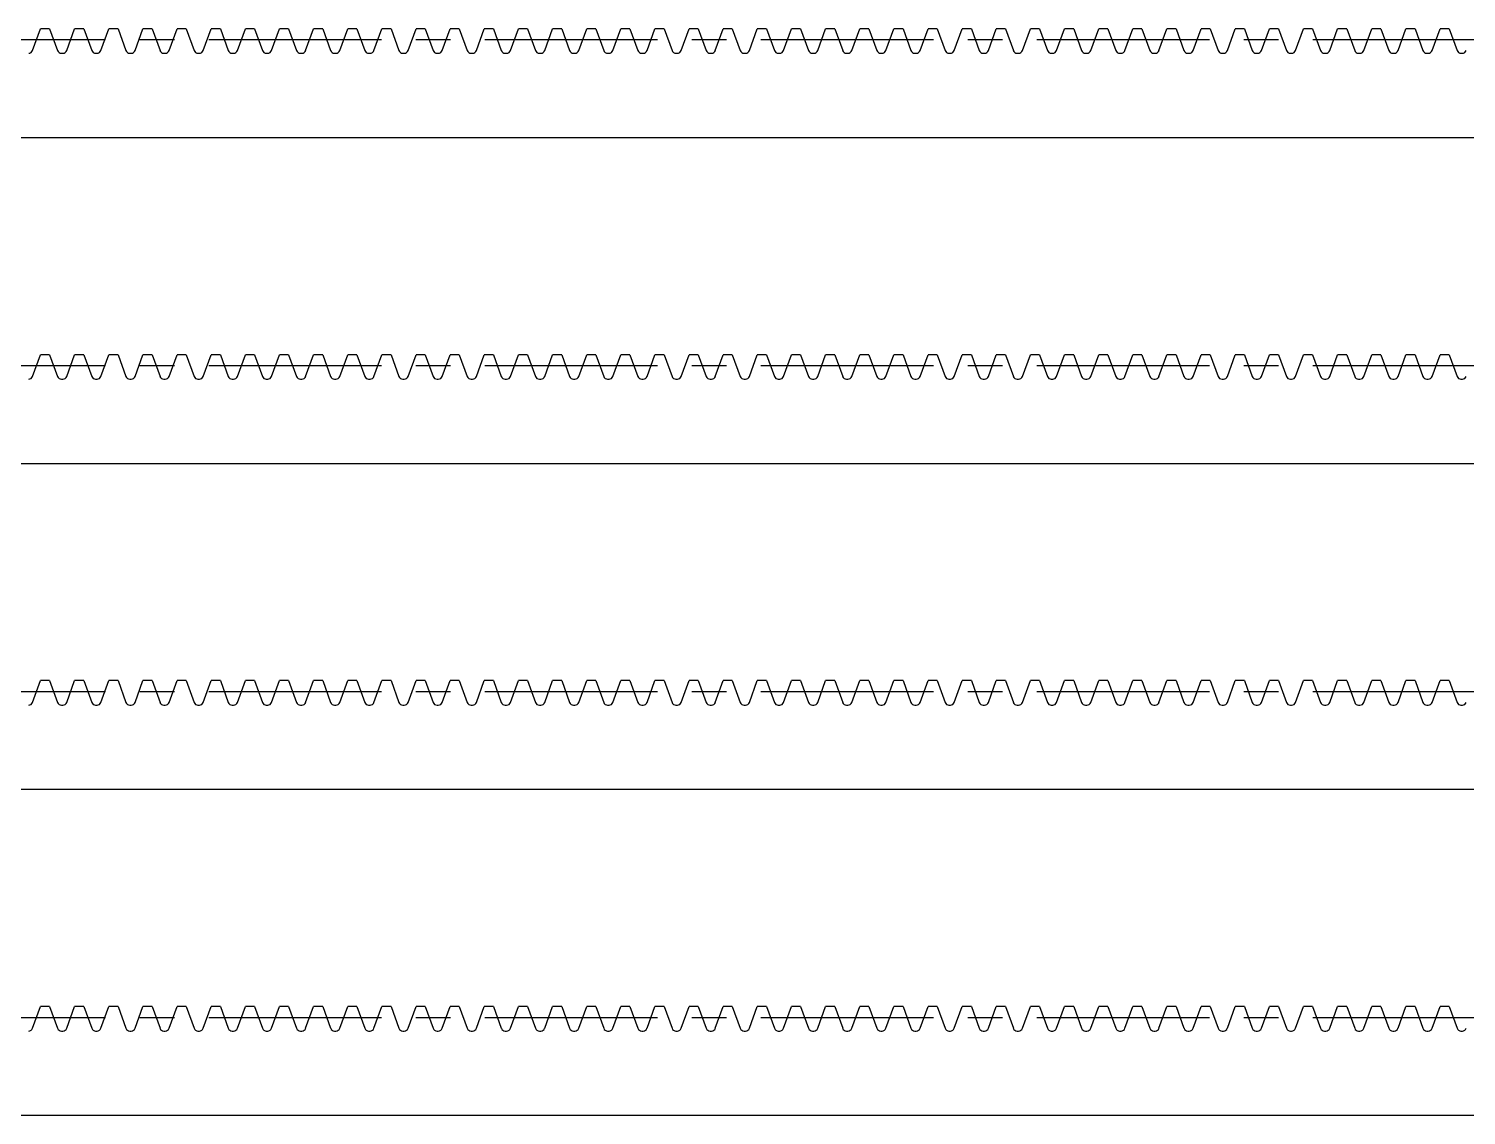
# Model space of a CAD drawing. Extents: x 0 to 537, y -23 to 115.
# Drawn here: x 270.8 to 403.1, y 15 to 115 of the extents above; entities that cross this region are included whole.
import ezdxf

# ---------------------------------------------------------------- set-up
doc = ezdxf.new("R2010")
doc.units = 0
doc.header["$LTSCALE"] = 0.5
doc.linetypes.add('CENTER', pattern=[50.8, 31.75, -6.35, 6.35, -6.35])
doc.layers.add('MSM_CENTER', color=1, linetype='CENTER')
doc.layers.add('MSM_CONTINUOUS', color=7, linetype='CONTINUOUS')

msp = doc.modelspace()

# ---------------------------------------------------------------- linework, layer by layer
at = {"layer": 'MSM_CENTER'}
for p, q in [((8, 114), (511.51, 114)), ((8, 84), (511.51, 84)), ((8, 54), (511.51, 54)), ((8, 24), (511.51, 24))]:
    msp.add_line(p, q, dxfattribs=at)
at = {"layer": 'MSM_CONTINUOUS'}
for p, q in [((271.17, 113), (271.9, 115)), ((272.74, 115), (271.9, 115)), ((272.74, 115), (273.47, 113)), ((274.31, 113), (275.04, 115)), ((275.88, 115), (275.04, 115)), ((275.88, 115), (276.61, 113)), ((277.46, 113), (278.18, 115)), ((279.03, 115), (278.18, 115)), ((279.03, 115), (279.75, 113)), ((280.6, 113), (281.32, 115)), ((282.17, 115), (281.32, 115)), ((282.17, 115), (282.9, 113)), ((283.74, 113), (284.47, 115)), ((285.31, 115), (284.47, 115)), ((285.31, 115), (286.04, 113)), ((286.88, 113), (287.61, 115)), ((288.45, 115), (287.61, 115)), ((288.45, 115), (289.18, 113)), ((290.02, 113), (290.75, 115)), ((291.59, 115), (290.75, 115)), ((291.59, 115), (292.32, 113)), ((293.16, 113), (293.89, 115)), ((294.73, 115), (293.89, 115)), ((294.73, 115), (295.46, 113)), ((296.3, 113), (297.03, 115)), ((297.88, 115), (297.03, 115)), ((297.88, 115), (298.6, 113)), ((299.45, 113), (300.17, 115)), ((301.02, 115), (300.17, 115)), ((301.02, 115), (301.75, 113)), ((302.59, 113), (303.32, 115)), ((304.16, 115), (303.32, 115)), ((304.16, 115), (304.89, 113)), ((305.73, 113), (306.46, 115)), ((307.3, 115), (306.46, 115)), ((307.3, 115), (308.03, 113)), ((308.87, 113), (309.6, 115)), ((310.44, 115), (309.6, 115)), ((310.44, 115), (311.17, 113)), ((312.01, 113), (312.74, 115)), ((313.58, 115), (312.74, 115)), ((313.58, 115), (314.31, 113)), ((315.15, 113), (315.88, 115)), ((316.73, 115), (315.88, 115)), ((316.73, 115), (317.45, 113)), ((318.3, 113), (319.02, 115)), ((319.87, 115), (319.02, 115)), ((319.87, 115), (320.59, 113)), ((321.44, 113), (322.17, 115)), ((323.01, 115), (322.17, 115)), ((323.01, 115), (323.74, 113)), ((324.58, 113), (325.31, 115)), ((326.15, 115), (325.31, 115)), ((326.15, 115), (326.88, 113)), ((327.72, 113), (328.45, 115)), ((329.29, 115), (328.45, 115)), ((329.29, 115), (330.02, 113)), ((330.86, 113), (331.59, 115)), ((332.43, 115), (331.59, 115)), ((332.43, 115), (333.16, 113)), ((334, 113), (334.73, 115)), ((335.57, 115), (334.73, 115)), ((335.57, 115), (336.3, 113)), ((337.15, 113), (337.87, 115)), ((338.72, 115), (337.87, 115)), ((338.72, 115), (339.44, 113)), ((340.29, 113), (341.02, 115)), ((341.86, 115), (341.02, 115)), ((341.86, 115), (342.59, 113)), ((343.43, 113), (344.16, 115)), ((345, 115), (344.16, 115)), ((345, 115), (345.73, 113)), ((346.57, 113), (347.3, 115)), ((348.14, 115), (347.3, 115)), ((348.14, 115), (348.87, 113)), ((349.71, 113), (350.44, 115)), ((351.28, 115), (350.44, 115)), ((351.28, 115), (352.01, 113)), ((352.85, 113), (353.58, 115)), ((354.42, 115), (353.58, 115)), ((354.42, 115), (355.15, 113)), ((356, 113), (356.72, 115)), ((357.57, 115), (356.72, 115)), ((357.57, 115), (358.29, 113)), ((359.14, 113), (359.86, 115)), ((360.71, 115), (359.86, 115)), ((360.71, 115), (361.44, 113)), ((362.28, 113), (363.01, 115)), ((363.85, 115), (363.01, 115)), ((363.85, 115), (364.58, 113)), ((365.42, 113), (366.15, 115)), ((366.99, 115), (366.15, 115)), ((366.99, 115), (367.72, 113)), ((368.56, 113), (369.29, 115)), ((370.13, 115), (369.29, 115)), ((370.13, 115), (370.86, 113)), ((371.7, 113), (372.43, 115)), ((373.27, 115), (372.43, 115)), ((373.27, 115), (374, 113)), ((374.84, 113), (375.57, 115)), ((376.42, 115), (375.57, 115)), ((376.42, 115), (377.14, 113)), ((377.99, 113), (378.71, 115)), ((379.56, 115), (378.71, 115)), ((379.56, 115), (380.29, 113)), ((381.13, 113), (381.86, 115)), ((382.7, 115), (381.86, 115)), ((382.7, 115), (383.43, 113)), ((384.27, 113), (385, 115)), ((385.84, 115), (385, 115)), ((385.84, 115), (386.57, 113)), ((387.41, 113), (388.14, 115)), ((388.98, 115), (388.14, 115)), ((388.98, 115), (389.71, 113)), ((390.55, 113), (391.28, 115)), ((392.12, 115), (391.28, 115)), ((392.12, 115), (392.85, 113)), ((393.69, 113), (394.42, 115)), ((395.27, 115), (394.42, 115)), ((395.27, 115), (395.99, 113)), ((396.84, 113), (397.56, 115)), ((398.41, 115), (397.56, 115)), ((398.41, 115), (399.13, 113)), ((399.98, 113), (400.71, 115)), ((401.55, 115), (400.71, 115)), ((401.55, 115), (402.28, 113)), ((273.83, 112.75), (273.96, 112.75)), ((276.97, 112.75), (277.1, 112.75)), ((280.11, 112.75), (280.24, 112.75)), ((283.25, 112.75), (283.38, 112.75)), ((286.39, 112.75), (286.52, 112.75)), ((289.54, 112.75), (289.66, 112.75)), ((292.68, 112.75), (292.81, 112.75)), ((295.82, 112.75), (295.95, 112.75)), ((298.96, 112.75), (299.09, 112.75)), ((302.1, 112.75), (302.23, 112.75)), ((305.24, 112.75), (305.37, 112.75)), ((308.39, 112.75), (308.51, 112.75)), ((311.53, 112.75), (311.66, 112.75)), ((314.67, 112.75), (314.8, 112.75)), ((317.81, 112.75), (317.94, 112.75)), ((320.95, 112.75), (321.08, 112.75)), ((324.09, 112.75), (324.22, 112.75)), ((327.24, 112.75), (327.36, 112.75)), ((330.38, 112.75), (330.51, 112.75)), ((333.52, 112.75), (333.65, 112.75)), ((336.66, 112.75), (336.79, 112.75)), ((339.8, 112.75), (339.93, 112.75)), ((342.94, 112.75), (343.07, 112.75)), ((346.08, 112.75), (346.21, 112.75)), ((349.23, 112.75), (349.35, 112.75)), ((352.37, 112.75), (352.5, 112.75)), ((355.51, 112.75), (355.64, 112.75)), ((358.65, 112.75), (358.78, 112.75)), ((361.79, 112.75), (361.92, 112.75)), ((364.93, 112.75), (365.06, 112.75)), ((368.08, 112.75), (368.2, 112.75)), ((371.22, 112.75), (371.35, 112.75)), ((374.36, 112.75), (374.49, 112.75)), ((377.5, 112.75), (377.63, 112.75)), ((380.64, 112.75), (380.77, 112.75)), ((383.78, 112.75), (383.91, 112.75)), ((386.93, 112.75), (387.05, 112.75)), ((390.07, 112.75), (390.2, 112.75)), ((393.21, 112.75), (393.34, 112.75)), ((396.35, 112.75), (396.48, 112.75)), ((399.49, 112.75), (399.62, 112.75)), ((402.63, 112.75), (402.76, 112.75)), ((10, 105), (509.51, 105)), ((271.17, 83), (271.9, 85)), ((272.74, 85), (271.9, 85)), ((272.74, 85), (273.47, 83)), ((274.31, 83), (275.04, 85)), ((275.88, 85), (275.04, 85)), ((275.88, 85), (276.61, 83)), ((277.46, 83), (278.18, 85)), ((279.03, 85), (278.18, 85)), ((279.03, 85), (279.75, 83)), ((280.6, 83), (281.32, 85)), ((282.17, 85), (281.32, 85)), ((282.17, 85), (282.9, 83)), ((283.74, 83), (284.47, 85)), ((285.31, 85), (284.47, 85)), ((285.31, 85), (286.04, 83)), ((286.88, 83), (287.61, 85)), ((288.45, 85), (287.61, 85)), ((288.45, 85), (289.18, 83)), ((290.02, 83), (290.75, 85)), ((291.59, 85), (290.75, 85)), ((291.59, 85), (292.32, 83)), ((293.16, 83), (293.89, 85)), ((294.73, 85), (293.89, 85)), ((294.73, 85), (295.46, 83)), ((296.3, 83), (297.03, 85)), ((297.88, 85), (297.03, 85)), ((297.88, 85), (298.6, 83)), ((299.45, 83), (300.17, 85)), ((301.02, 85), (300.17, 85)), ((301.02, 85), (301.75, 83)), ((302.59, 83), (303.32, 85)), ((304.16, 85), (303.32, 85)), ((304.16, 85), (304.89, 83)), ((305.73, 83), (306.46, 85)), ((307.3, 85), (306.46, 85)), ((307.3, 85), (308.03, 83)), ((308.87, 83), (309.6, 85)), ((310.44, 85), (309.6, 85)), ((310.44, 85), (311.17, 83)), ((312.01, 83), (312.74, 85)), ((313.58, 85), (312.74, 85)), ((313.58, 85), (314.31, 83)), ((315.15, 83), (315.88, 85)), ((316.73, 85), (315.88, 85)), ((316.73, 85), (317.45, 83)), ((318.3, 83), (319.02, 85)), ((319.87, 85), (319.02, 85)), ((319.87, 85), (320.59, 83)), ((321.44, 83), (322.17, 85)), ((323.01, 85), (322.17, 85)), ((323.01, 85), (323.74, 83)), ((324.58, 83), (325.31, 85)), ((326.15, 85), (325.31, 85)), ((326.15, 85), (326.88, 83)), ((327.72, 83), (328.45, 85)), ((329.29, 85), (328.45, 85)), ((329.29, 85), (330.02, 83)), ((330.86, 83), (331.59, 85)), ((332.43, 85), (331.59, 85)), ((332.43, 85), (333.16, 83)), ((334, 83), (334.73, 85)), ((335.57, 85), (334.73, 85)), ((335.57, 85), (336.3, 83)), ((337.15, 83), (337.87, 85)), ((338.72, 85), (337.87, 85)), ((338.72, 85), (339.44, 83)), ((340.29, 83), (341.02, 85)), ((341.86, 85), (341.02, 85)), ((341.86, 85), (342.59, 83)), ((343.43, 83), (344.16, 85)), ((345, 85), (344.16, 85)), ((345, 85), (345.73, 83)), ((346.57, 83), (347.3, 85)), ((348.14, 85), (347.3, 85)), ((348.14, 85), (348.87, 83)), ((349.71, 83), (350.44, 85)), ((351.28, 85), (350.44, 85)), ((351.28, 85), (352.01, 83)), ((352.85, 83), (353.58, 85)), ((354.42, 85), (353.58, 85)), ((354.42, 85), (355.15, 83)), ((356, 83), (356.72, 85)), ((357.57, 85), (356.72, 85)), ((357.57, 85), (358.29, 83)), ((359.14, 83), (359.86, 85)), ((360.71, 85), (359.86, 85)), ((360.71, 85), (361.44, 83)), ((362.28, 83), (363.01, 85)), ((363.85, 85), (363.01, 85)), ((363.85, 85), (364.58, 83)), ((365.42, 83), (366.15, 85)), ((366.99, 85), (366.15, 85)), ((366.99, 85), (367.72, 83)), ((368.56, 83), (369.29, 85)), ((370.13, 85), (369.29, 85)), ((370.13, 85), (370.86, 83)), ((371.7, 83), (372.43, 85)), ((373.27, 85), (372.43, 85)), ((373.27, 85), (374, 83)), ((374.84, 83), (375.57, 85)), ((376.42, 85), (375.57, 85)), ((376.42, 85), (377.14, 83)), ((377.99, 83), (378.71, 85)), ((379.56, 85), (378.71, 85)), ((379.56, 85), (380.29, 83)), ((381.13, 83), (381.86, 85)), ((382.7, 85), (381.86, 85)), ((382.7, 85), (383.43, 83)), ((384.27, 83), (385, 85)), ((385.84, 85), (385, 85)), ((385.84, 85), (386.57, 83)), ((387.41, 83), (388.14, 85)), ((388.98, 85), (388.14, 85)), ((388.98, 85), (389.71, 83)), ((390.55, 83), (391.28, 85)), ((392.12, 85), (391.28, 85)), ((392.12, 85), (392.85, 83)), ((393.69, 83), (394.42, 85)), ((395.27, 85), (394.42, 85)), ((395.27, 85), (395.99, 83)), ((396.84, 83), (397.56, 85)), ((398.41, 85), (397.56, 85)), ((398.41, 85), (399.13, 83)), ((399.98, 83), (400.71, 85)), ((401.55, 85), (400.71, 85)), ((401.55, 85), (402.28, 83)), ((273.83, 82.75), (273.96, 82.75)), ((276.97, 82.75), (277.1, 82.75)), ((280.11, 82.75), (280.24, 82.75)), ((283.25, 82.75), (283.38, 82.75)), ((286.39, 82.75), (286.52, 82.75)), ((289.54, 82.75), (289.66, 82.75)), ((292.68, 82.75), (292.81, 82.75)), ((295.82, 82.75), (295.95, 82.75)), ((298.96, 82.75), (299.09, 82.75)), ((302.1, 82.75), (302.23, 82.75)), ((305.24, 82.75), (305.37, 82.75)), ((308.39, 82.75), (308.51, 82.75)), ((311.53, 82.75), (311.66, 82.75)), ((314.67, 82.75), (314.8, 82.75)), ((317.81, 82.75), (317.94, 82.75)), ((320.95, 82.75), (321.08, 82.75)), ((324.09, 82.75), (324.22, 82.75)), ((327.24, 82.75), (327.36, 82.75)), ((330.38, 82.75), (330.51, 82.75)), ((333.52, 82.75), (333.65, 82.75)), ((336.66, 82.75), (336.79, 82.75)), ((339.8, 82.75), (339.93, 82.75)), ((342.94, 82.75), (343.07, 82.75)), ((346.08, 82.75), (346.21, 82.75)), ((349.23, 82.75), (349.35, 82.75)), ((352.37, 82.75), (352.5, 82.75)), ((355.51, 82.75), (355.64, 82.75)), ((358.65, 82.75), (358.78, 82.75)), ((361.79, 82.75), (361.92, 82.75)), ((364.93, 82.75), (365.06, 82.75)), ((368.08, 82.75), (368.2, 82.75)), ((371.22, 82.75), (371.35, 82.75)), ((374.36, 82.75), (374.49, 82.75)), ((377.5, 82.75), (377.63, 82.75)), ((380.64, 82.75), (380.77, 82.75)), ((383.78, 82.75), (383.91, 82.75)), ((386.93, 82.75), (387.05, 82.75)), ((390.07, 82.75), (390.2, 82.75)), ((393.21, 82.75), (393.34, 82.75)), ((396.35, 82.75), (396.48, 82.75)), ((399.49, 82.75), (399.62, 82.75)), ((402.63, 82.75), (402.76, 82.75)), ((10, 75), (509.51, 75)), ((271.17, 53), (271.9, 55)), ((272.74, 55), (271.9, 55)), ((272.74, 55), (273.47, 53)), ((274.31, 53), (275.04, 55)), ((275.88, 55), (275.04, 55)), ((275.88, 55), (276.61, 53)), ((277.46, 53), (278.18, 55)), ((279.03, 55), (278.18, 55)), ((279.03, 55), (279.75, 53)), ((280.6, 53), (281.32, 55)), ((282.17, 55), (281.32, 55)), ((282.17, 55), (282.9, 53)), ((283.74, 53), (284.47, 55)), ((285.31, 55), (284.47, 55)), ((285.31, 55), (286.04, 53)), ((286.88, 53), (287.61, 55)), ((288.45, 55), (287.61, 55)), ((288.45, 55), (289.18, 53)), ((290.02, 53), (290.75, 55)), ((291.59, 55), (290.75, 55)), ((291.59, 55), (292.32, 53)), ((293.16, 53), (293.89, 55)), ((294.73, 55), (293.89, 55)), ((294.73, 55), (295.46, 53)), ((296.3, 53), (297.03, 55)), ((297.88, 55), (297.03, 55)), ((297.88, 55), (298.6, 53)), ((299.45, 53), (300.17, 55)), ((301.02, 55), (300.17, 55)), ((301.02, 55), (301.75, 53)), ((302.59, 53), (303.32, 55)), ((304.16, 55), (303.32, 55)), ((304.16, 55), (304.89, 53)), ((305.73, 53), (306.46, 55)), ((307.3, 55), (306.46, 55)), ((307.3, 55), (308.03, 53)), ((308.87, 53), (309.6, 55)), ((310.44, 55), (309.6, 55)), ((310.44, 55), (311.17, 53)), ((312.01, 53), (312.74, 55)), ((313.58, 55), (312.74, 55)), ((313.58, 55), (314.31, 53)), ((315.15, 53), (315.88, 55)), ((316.73, 55), (315.88, 55)), ((316.73, 55), (317.45, 53)), ((318.3, 53), (319.02, 55)), ((319.87, 55), (319.02, 55)), ((319.87, 55), (320.59, 53)), ((321.44, 53), (322.17, 55)), ((323.01, 55), (322.17, 55)), ((323.01, 55), (323.74, 53)), ((324.58, 53), (325.31, 55)), ((326.15, 55), (325.31, 55)), ((326.15, 55), (326.88, 53)), ((327.72, 53), (328.45, 55)), ((329.29, 55), (328.45, 55)), ((329.29, 55), (330.02, 53)), ((330.86, 53), (331.59, 55)), ((332.43, 55), (331.59, 55)), ((332.43, 55), (333.16, 53)), ((334, 53), (334.73, 55)), ((335.57, 55), (334.73, 55)), ((335.57, 55), (336.3, 53)), ((337.15, 53), (337.87, 55)), ((338.72, 55), (337.87, 55)), ((338.72, 55), (339.44, 53)), ((340.29, 53), (341.02, 55)), ((341.86, 55), (341.02, 55)), ((341.86, 55), (342.59, 53)), ((343.43, 53), (344.16, 55)), ((345, 55), (344.16, 55)), ((345, 55), (345.73, 53)), ((346.57, 53), (347.3, 55)), ((348.14, 55), (347.3, 55)), ((348.14, 55), (348.87, 53)), ((349.71, 53), (350.44, 55)), ((351.28, 55), (350.44, 55)), ((351.28, 55), (352.01, 53)), ((352.85, 53), (353.58, 55)), ((354.42, 55), (353.58, 55)), ((354.42, 55), (355.15, 53)), ((356, 53), (356.72, 55)), ((357.57, 55), (356.72, 55)), ((357.57, 55), (358.29, 53)), ((359.14, 53), (359.86, 55)), ((360.71, 55), (359.86, 55)), ((360.71, 55), (361.44, 53)), ((362.28, 53), (363.01, 55)), ((363.85, 55), (363.01, 55)), ((363.85, 55), (364.58, 53)), ((365.42, 53), (366.15, 55)), ((366.99, 55), (366.15, 55)), ((366.99, 55), (367.72, 53)), ((368.56, 53), (369.29, 55)), ((370.13, 55), (369.29, 55)), ((370.13, 55), (370.86, 53)), ((371.7, 53), (372.43, 55)), ((373.27, 55), (372.43, 55)), ((373.27, 55), (374, 53)), ((374.84, 53), (375.57, 55)), ((376.42, 55), (375.57, 55)), ((376.42, 55), (377.14, 53)), ((377.99, 53), (378.71, 55)), ((379.56, 55), (378.71, 55)), ((379.56, 55), (380.29, 53)), ((381.13, 53), (381.86, 55)), ((382.7, 55), (381.86, 55)), ((382.7, 55), (383.43, 53)), ((384.27, 53), (385, 55)), ((385.84, 55), (385, 55)), ((385.84, 55), (386.57, 53)), ((387.41, 53), (388.14, 55)), ((388.98, 55), (388.14, 55)), ((388.98, 55), (389.71, 53)), ((390.55, 53), (391.28, 55)), ((392.12, 55), (391.28, 55)), ((392.12, 55), (392.85, 53)), ((393.69, 53), (394.42, 55)), ((395.27, 55), (394.42, 55)), ((395.27, 55), (395.99, 53)), ((396.84, 53), (397.56, 55)), ((398.41, 55), (397.56, 55)), ((398.41, 55), (399.13, 53)), ((399.98, 53), (400.71, 55)), ((401.55, 55), (400.71, 55)), ((401.55, 55), (402.28, 53)), ((273.83, 52.75), (273.96, 52.75)), ((276.97, 52.75), (277.1, 52.75)), ((280.11, 52.75), (280.24, 52.75)), ((283.25, 52.75), (283.38, 52.75)), ((286.39, 52.75), (286.52, 52.75)), ((289.54, 52.75), (289.66, 52.75)), ((292.68, 52.75), (292.81, 52.75)), ((295.82, 52.75), (295.95, 52.75)), ((298.96, 52.75), (299.09, 52.75)), ((302.1, 52.75), (302.23, 52.75)), ((305.24, 52.75), (305.37, 52.75)), ((308.39, 52.75), (308.51, 52.75)), ((311.53, 52.75), (311.66, 52.75)), ((314.67, 52.75), (314.8, 52.75)), ((317.81, 52.75), (317.94, 52.75)), ((320.95, 52.75), (321.08, 52.75)), ((324.09, 52.75), (324.22, 52.75)), ((327.24, 52.75), (327.36, 52.75)), ((330.38, 52.75), (330.51, 52.75)), ((333.52, 52.75), (333.65, 52.75)), ((336.66, 52.75), (336.79, 52.75)), ((339.8, 52.75), (339.93, 52.75)), ((342.94, 52.75), (343.07, 52.75)), ((346.08, 52.75), (346.21, 52.75)), ((349.23, 52.75), (349.35, 52.75)), ((352.37, 52.75), (352.5, 52.75)), ((355.51, 52.75), (355.64, 52.75)), ((358.65, 52.75), (358.78, 52.75)), ((361.79, 52.75), (361.92, 52.75)), ((364.93, 52.75), (365.06, 52.75)), ((368.08, 52.75), (368.2, 52.75)), ((371.22, 52.75), (371.35, 52.75)), ((374.36, 52.75), (374.49, 52.75)), ((377.5, 52.75), (377.63, 52.75)), ((380.64, 52.75), (380.77, 52.75)), ((383.78, 52.75), (383.91, 52.75)), ((386.93, 52.75), (387.05, 52.75)), ((390.07, 52.75), (390.2, 52.75)), ((393.21, 52.75), (393.34, 52.75)), ((396.35, 52.75), (396.48, 52.75)), ((399.49, 52.75), (399.62, 52.75)), ((402.63, 52.75), (402.76, 52.75)), ((10, 45), (509.51, 45)), ((271.17, 23), (271.9, 25)), ((272.74, 25), (271.9, 25)), ((272.74, 25), (273.47, 23)), ((274.31, 23), (275.04, 25)), ((275.88, 25), (275.04, 25)), ((275.88, 25), (276.61, 23)), ((277.46, 23), (278.18, 25)), ((279.03, 25), (278.18, 25)), ((279.03, 25), (279.75, 23)), ((280.6, 23), (281.32, 25)), ((282.17, 25), (281.32, 25)), ((282.17, 25), (282.9, 23)), ((283.74, 23), (284.47, 25)), ((285.31, 25), (284.47, 25)), ((285.31, 25), (286.04, 23)), ((286.88, 23), (287.61, 25)), ((288.45, 25), (287.61, 25)), ((288.45, 25), (289.18, 23)), ((290.02, 23), (290.75, 25)), ((291.59, 25), (290.75, 25)), ((291.59, 25), (292.32, 23)), ((293.16, 23), (293.89, 25)), ((294.73, 25), (293.89, 25)), ((294.73, 25), (295.46, 23)), ((296.3, 23), (297.03, 25)), ((297.88, 25), (297.03, 25)), ((297.88, 25), (298.6, 23)), ((299.45, 23), (300.17, 25)), ((301.02, 25), (300.17, 25)), ((301.02, 25), (301.75, 23)), ((302.59, 23), (303.32, 25)), ((304.16, 25), (303.32, 25)), ((304.16, 25), (304.89, 23)), ((305.73, 23), (306.46, 25)), ((307.3, 25), (306.46, 25)), ((307.3, 25), (308.03, 23)), ((308.87, 23), (309.6, 25)), ((310.44, 25), (309.6, 25)), ((310.44, 25), (311.17, 23)), ((312.01, 23), (312.74, 25)), ((313.58, 25), (312.74, 25)), ((313.58, 25), (314.31, 23)), ((315.15, 23), (315.88, 25)), ((316.73, 25), (315.88, 25)), ((316.73, 25), (317.45, 23)), ((318.3, 23), (319.02, 25)), ((319.87, 25), (319.02, 25)), ((319.87, 25), (320.59, 23)), ((321.44, 23), (322.17, 25)), ((323.01, 25), (322.17, 25)), ((323.01, 25), (323.74, 23)), ((324.58, 23), (325.31, 25)), ((326.15, 25), (325.31, 25)), ((326.15, 25), (326.88, 23)), ((327.72, 23), (328.45, 25)), ((329.29, 25), (328.45, 25)), ((329.29, 25), (330.02, 23)), ((330.86, 23), (331.59, 25)), ((332.43, 25), (331.59, 25)), ((332.43, 25), (333.16, 23)), ((334, 23), (334.73, 25)), ((335.57, 25), (334.73, 25)), ((335.57, 25), (336.3, 23)), ((337.15, 23), (337.87, 25)), ((338.72, 25), (337.87, 25)), ((338.72, 25), (339.44, 23)), ((340.29, 23), (341.02, 25)), ((341.86, 25), (341.02, 25)), ((341.86, 25), (342.59, 23)), ((343.43, 23), (344.16, 25)), ((345, 25), (344.16, 25)), ((345, 25), (345.73, 23)), ((346.57, 23), (347.3, 25)), ((348.14, 25), (347.3, 25)), ((348.14, 25), (348.87, 23)), ((349.71, 23), (350.44, 25)), ((351.28, 25), (350.44, 25)), ((351.28, 25), (352.01, 23)), ((352.85, 23), (353.58, 25)), ((354.42, 25), (353.58, 25)), ((354.42, 25), (355.15, 23)), ((356, 23), (356.72, 25)), ((357.57, 25), (356.72, 25)), ((357.57, 25), (358.29, 23)), ((359.14, 23), (359.86, 25)), ((360.71, 25), (359.86, 25)), ((360.71, 25), (361.44, 23)), ((362.28, 23), (363.01, 25)), ((363.85, 25), (363.01, 25)), ((363.85, 25), (364.58, 23)), ((365.42, 23), (366.15, 25)), ((366.99, 25), (366.15, 25)), ((366.99, 25), (367.72, 23)), ((368.56, 23), (369.29, 25)), ((370.13, 25), (369.29, 25)), ((370.13, 25), (370.86, 23)), ((371.7, 23), (372.43, 25)), ((373.27, 25), (372.43, 25)), ((373.27, 25), (374, 23)), ((374.84, 23), (375.57, 25)), ((376.42, 25), (375.57, 25)), ((376.42, 25), (377.14, 23)), ((377.99, 23), (378.71, 25)), ((379.56, 25), (378.71, 25)), ((379.56, 25), (380.29, 23)), ((381.13, 23), (381.86, 25)), ((382.7, 25), (381.86, 25)), ((382.7, 25), (383.43, 23)), ((384.27, 23), (385, 25)), ((385.84, 25), (385, 25)), ((385.84, 25), (386.57, 23)), ((387.41, 23), (388.14, 25)), ((388.98, 25), (388.14, 25)), ((388.98, 25), (389.71, 23)), ((390.55, 23), (391.28, 25)), ((392.12, 25), (391.28, 25)), ((392.12, 25), (392.85, 23)), ((393.69, 23), (394.42, 25)), ((395.27, 25), (394.42, 25)), ((395.27, 25), (395.99, 23)), ((396.84, 23), (397.56, 25)), ((398.41, 25), (397.56, 25)), ((398.41, 25), (399.13, 23)), ((399.98, 23), (400.71, 25)), ((401.55, 25), (400.71, 25)), ((401.55, 25), (402.28, 23)), ((273.83, 22.75), (273.96, 22.75)), ((276.97, 22.75), (277.1, 22.75)), ((280.11, 22.75), (280.24, 22.75)), ((283.25, 22.75), (283.38, 22.75)), ((286.39, 22.75), (286.52, 22.75)), ((289.54, 22.75), (289.66, 22.75)), ((292.68, 22.75), (292.81, 22.75)), ((295.82, 22.75), (295.95, 22.75)), ((298.96, 22.75), (299.09, 22.75)), ((302.1, 22.75), (302.23, 22.75)), ((305.24, 22.75), (305.37, 22.75)), ((308.39, 22.75), (308.51, 22.75)), ((311.53, 22.75), (311.66, 22.75)), ((314.67, 22.75), (314.8, 22.75)), ((317.81, 22.75), (317.94, 22.75)), ((320.95, 22.75), (321.08, 22.75)), ((324.09, 22.75), (324.22, 22.75)), ((327.24, 22.75), (327.36, 22.75)), ((330.38, 22.75), (330.51, 22.75)), ((333.52, 22.75), (333.65, 22.75)), ((336.66, 22.75), (336.79, 22.75)), ((339.8, 22.75), (339.93, 22.75)), ((342.94, 22.75), (343.07, 22.75)), ((346.08, 22.75), (346.21, 22.75)), ((349.23, 22.75), (349.35, 22.75)), ((352.37, 22.75), (352.5, 22.75)), ((355.51, 22.75), (355.64, 22.75)), ((358.65, 22.75), (358.78, 22.75)), ((361.79, 22.75), (361.92, 22.75)), ((364.93, 22.75), (365.06, 22.75)), ((368.08, 22.75), (368.2, 22.75)), ((371.22, 22.75), (371.35, 22.75)), ((374.36, 22.75), (374.49, 22.75)), ((377.5, 22.75), (377.63, 22.75)), ((380.64, 22.75), (380.77, 22.75)), ((383.78, 22.75), (383.91, 22.75)), ((386.93, 22.75), (387.05, 22.75)), ((390.07, 22.75), (390.2, 22.75)), ((393.21, 22.75), (393.34, 22.75)), ((396.35, 22.75), (396.48, 22.75)), ((399.49, 22.75), (399.62, 22.75)), ((402.63, 22.75), (402.76, 22.75)), ((10, 15), (509.51, 15))]:
    msp.add_line(p, q, dxfattribs=at)
for centre, start, end in [((270.81, 113.13), 270, 340), ((273.83, 113.13), 200, 270), ((273.96, 113.13), 270, 340), ((276.97, 113.13), 200, 270), ((277.1, 113.13), 270, 340), ((280.11, 113.13), 200, 270), ((280.24, 113.13), 270, 340), ((283.25, 113.13), 200, 270), ((283.38, 113.13), 270, 340), ((286.39, 113.13), 200, 270), ((286.52, 113.13), 270, 340), ((289.54, 113.13), 200, 270), ((289.66, 113.13), 270, 340), ((292.68, 113.13), 200, 270), ((292.81, 113.13), 270, 340), ((295.82, 113.13), 200, 270), ((295.95, 113.13), 270, 340), ((298.96, 113.13), 200, 270), ((299.09, 113.13), 270, 340), ((302.1, 113.13), 200, 270), ((302.23, 113.13), 270, 340), ((305.24, 113.13), 200, 270), ((305.37, 113.13), 270, 340), ((308.39, 113.13), 200, 270), ((308.51, 113.13), 270, 340), ((311.53, 113.13), 200, 270), ((311.66, 113.13), 270, 340), ((314.67, 113.13), 200, 270), ((314.8, 113.13), 270, 340), ((317.81, 113.13), 200, 270), ((317.94, 113.13), 270, 340), ((320.95, 113.13), 200, 270), ((321.08, 113.13), 270, 340), ((324.09, 113.13), 200, 270), ((324.22, 113.13), 270, 340), ((327.24, 113.13), 200, 270), ((327.36, 113.13), 270, 340), ((330.38, 113.13), 200, 270), ((330.51, 113.13), 270, 340), ((333.52, 113.13), 200, 270), ((333.65, 113.13), 270, 340), ((336.66, 113.13), 200, 270), ((336.79, 113.13), 270, 340), ((339.8, 113.13), 200, 270), ((339.93, 113.13), 270, 340), ((342.94, 113.13), 200, 270), ((343.07, 113.13), 270, 340), ((346.08, 113.13), 200, 270), ((346.21, 113.13), 270, 340), ((349.23, 113.13), 200, 270), ((349.35, 113.13), 270, 340), ((352.37, 113.13), 200, 270), ((352.5, 113.13), 270, 340), ((355.51, 113.13), 200, 270), ((355.64, 113.13), 270, 340), ((358.65, 113.13), 200, 270), ((358.78, 113.13), 270, 340), ((361.79, 113.13), 200, 270), ((361.92, 113.13), 270, 340), ((364.93, 113.13), 200, 270), ((365.06, 113.13), 270, 340), ((368.08, 113.13), 200, 270), ((368.2, 113.13), 270, 340), ((371.22, 113.13), 200, 270), ((371.35, 113.13), 270, 340), ((374.36, 113.13), 200, 270), ((374.49, 113.13), 270, 340), ((377.5, 113.13), 200, 270), ((377.63, 113.13), 270, 340), ((380.64, 113.13), 200, 270), ((380.77, 113.13), 270, 340), ((383.78, 113.13), 200, 270), ((383.91, 113.13), 270, 340), ((386.93, 113.13), 200, 270), ((387.05, 113.13), 270, 340), ((390.07, 113.13), 200, 270), ((390.2, 113.13), 270, 340), ((393.21, 113.13), 200, 270), ((393.34, 113.13), 270, 340), ((396.35, 113.13), 200, 270), ((396.48, 113.13), 270, 340), ((399.49, 113.13), 200, 270), ((399.62, 113.13), 270, 340), ((402.63, 113.13), 200, 270), ((402.76, 113.13), 270, 340), ((270.81, 83.13), 270, 340), ((273.83, 83.13), 200, 270), ((273.96, 83.13), 270, 340), ((276.97, 83.13), 200, 270), ((277.1, 83.13), 270, 340), ((280.11, 83.13), 200, 270), ((280.24, 83.13), 270, 340), ((283.25, 83.13), 200, 270), ((283.38, 83.13), 270, 340), ((286.39, 83.13), 200, 270), ((286.52, 83.13), 270, 340), ((289.54, 83.13), 200, 270), ((289.66, 83.13), 270, 340), ((292.68, 83.13), 200, 270), ((292.81, 83.13), 270, 340), ((295.82, 83.13), 200, 270), ((295.95, 83.13), 270, 340), ((298.96, 83.13), 200, 270), ((299.09, 83.13), 270, 340), ((302.1, 83.13), 200, 270), ((302.23, 83.13), 270, 340), ((305.24, 83.13), 200, 270), ((305.37, 83.13), 270, 340), ((308.39, 83.13), 200, 270), ((308.51, 83.13), 270, 340), ((311.53, 83.13), 200, 270), ((311.66, 83.13), 270, 340), ((314.67, 83.13), 200, 270), ((314.8, 83.13), 270, 340), ((317.81, 83.13), 200, 270), ((317.94, 83.13), 270, 340), ((320.95, 83.13), 200, 270), ((321.08, 83.13), 270, 340), ((324.09, 83.13), 200, 270), ((324.22, 83.13), 270, 340), ((327.24, 83.13), 200, 270), ((327.36, 83.13), 270, 340), ((330.38, 83.13), 200, 270), ((330.51, 83.13), 270, 340), ((333.52, 83.13), 200, 270), ((333.65, 83.13), 270, 340), ((336.66, 83.13), 200, 270), ((336.79, 83.13), 270, 340), ((339.8, 83.13), 200, 270), ((339.93, 83.13), 270, 340), ((342.94, 83.13), 200, 270), ((343.07, 83.13), 270, 340), ((346.08, 83.13), 200, 270), ((346.21, 83.13), 270, 340), ((349.23, 83.13), 200, 270), ((349.35, 83.13), 270, 340), ((352.37, 83.13), 200, 270), ((352.5, 83.13), 270, 340), ((355.51, 83.13), 200, 270), ((355.64, 83.13), 270, 340), ((358.65, 83.13), 200, 270), ((358.78, 83.13), 270, 340), ((361.79, 83.13), 200, 270), ((361.92, 83.13), 270, 340), ((364.93, 83.13), 200, 270), ((365.06, 83.13), 270, 340), ((368.08, 83.13), 200, 270), ((368.2, 83.13), 270, 340), ((371.22, 83.13), 200, 270), ((371.35, 83.13), 270, 340), ((374.36, 83.13), 200, 270), ((374.49, 83.13), 270, 340), ((377.5, 83.13), 200, 270), ((377.63, 83.13), 270, 340), ((380.64, 83.13), 200, 270), ((380.77, 83.13), 270, 340), ((383.78, 83.13), 200, 270), ((383.91, 83.13), 270, 340), ((386.93, 83.13), 200, 270), ((387.05, 83.13), 270, 340), ((390.07, 83.13), 200, 270), ((390.2, 83.13), 270, 340), ((393.21, 83.13), 200, 270), ((393.34, 83.13), 270, 340), ((396.35, 83.13), 200, 270), ((396.48, 83.13), 270, 340), ((399.49, 83.13), 200, 270), ((399.62, 83.13), 270, 340), ((402.63, 83.13), 200, 270), ((402.76, 83.13), 270, 340), ((270.81, 53.13), 270, 340), ((273.83, 53.13), 200, 270), ((273.96, 53.13), 270, 340), ((276.97, 53.13), 200, 270), ((277.1, 53.13), 270, 340), ((280.11, 53.13), 200, 270), ((280.24, 53.13), 270, 340), ((283.25, 53.13), 200, 270), ((283.38, 53.13), 270, 340), ((286.39, 53.13), 200, 270), ((286.52, 53.13), 270, 340), ((289.54, 53.13), 200, 270), ((289.66, 53.13), 270, 340), ((292.68, 53.13), 200, 270), ((292.81, 53.13), 270, 340), ((295.82, 53.13), 200, 270), ((295.95, 53.13), 270, 340), ((298.96, 53.13), 200, 270), ((299.09, 53.13), 270, 340), ((302.1, 53.13), 200, 270), ((302.23, 53.13), 270, 340), ((305.24, 53.13), 200, 270), ((305.37, 53.13), 270, 340), ((308.39, 53.13), 200, 270), ((308.51, 53.13), 270, 340), ((311.53, 53.13), 200, 270), ((311.66, 53.13), 270, 340), ((314.67, 53.13), 200, 270), ((314.8, 53.13), 270, 340), ((317.81, 53.13), 200, 270), ((317.94, 53.13), 270, 340), ((320.95, 53.13), 200, 270), ((321.08, 53.13), 270, 340), ((324.09, 53.13), 200, 270), ((324.22, 53.13), 270, 340), ((327.24, 53.13), 200, 270), ((327.36, 53.13), 270, 340), ((330.38, 53.13), 200, 270), ((330.51, 53.13), 270, 340), ((333.52, 53.13), 200, 270), ((333.65, 53.13), 270, 340), ((336.66, 53.13), 200, 270), ((336.79, 53.13), 270, 340), ((339.8, 53.13), 200, 270), ((339.93, 53.13), 270, 340), ((342.94, 53.13), 200, 270), ((343.07, 53.13), 270, 340), ((346.08, 53.13), 200, 270), ((346.21, 53.13), 270, 340), ((349.23, 53.13), 200, 270), ((349.35, 53.13), 270, 340), ((352.37, 53.13), 200, 270), ((352.5, 53.13), 270, 340), ((355.51, 53.13), 200, 270), ((355.64, 53.13), 270, 340), ((358.65, 53.13), 200, 270), ((358.78, 53.13), 270, 340), ((361.79, 53.13), 200, 270), ((361.92, 53.13), 270, 340), ((364.93, 53.13), 200, 270), ((365.06, 53.13), 270, 340), ((368.08, 53.13), 200, 270), ((368.2, 53.13), 270, 340), ((371.22, 53.13), 200, 270), ((371.35, 53.13), 270, 340), ((374.36, 53.13), 200, 270), ((374.49, 53.13), 270, 340), ((377.5, 53.13), 200, 270), ((377.63, 53.13), 270, 340), ((380.64, 53.13), 200, 270), ((380.77, 53.13), 270, 340), ((383.78, 53.13), 200, 270), ((383.91, 53.13), 270, 340), ((386.93, 53.13), 200, 270), ((387.05, 53.13), 270, 340), ((390.07, 53.13), 200, 270), ((390.2, 53.13), 270, 340), ((393.21, 53.13), 200, 270), ((393.34, 53.13), 270, 340), ((396.35, 53.13), 200, 270), ((396.48, 53.13), 270, 340), ((399.49, 53.13), 200, 270), ((399.62, 53.13), 270, 340), ((402.63, 53.13), 200, 270), ((402.76, 53.13), 270, 340), ((270.81, 23.13), 270, 340), ((273.83, 23.13), 200, 270), ((273.96, 23.13), 270, 340), ((276.97, 23.13), 200, 270), ((277.1, 23.13), 270, 340), ((280.11, 23.13), 200, 270), ((280.24, 23.13), 270, 340), ((283.25, 23.13), 200, 270), ((283.38, 23.13), 270, 340), ((286.39, 23.13), 200, 270), ((286.52, 23.13), 270, 340), ((289.54, 23.13), 200, 270), ((289.66, 23.13), 270, 340), ((292.68, 23.13), 200, 270), ((292.81, 23.13), 270, 340), ((295.82, 23.13), 200, 270), ((295.95, 23.13), 270, 340), ((298.96, 23.13), 200, 270), ((299.09, 23.13), 270, 340), ((302.1, 23.13), 200, 270), ((302.23, 23.13), 270, 340), ((305.24, 23.13), 200, 270), ((305.37, 23.13), 270, 340), ((308.39, 23.13), 200, 270), ((308.51, 23.13), 270, 340), ((311.53, 23.13), 200, 270), ((311.66, 23.13), 270, 340), ((314.67, 23.13), 200, 270), ((314.8, 23.13), 270, 340), ((317.81, 23.13), 200, 270), ((317.94, 23.13), 270, 340), ((320.95, 23.13), 200, 270), ((321.08, 23.13), 270, 340), ((324.09, 23.13), 200, 270), ((324.22, 23.13), 270, 340), ((327.24, 23.13), 200, 270), ((327.36, 23.13), 270, 340), ((330.38, 23.13), 200, 270), ((330.51, 23.13), 270, 340), ((333.52, 23.13), 200, 270), ((333.65, 23.13), 270, 340), ((336.66, 23.13), 200, 270), ((336.79, 23.13), 270, 340), ((339.8, 23.13), 200, 270), ((339.93, 23.13), 270, 340), ((342.94, 23.13), 200, 270), ((343.07, 23.13), 270, 340), ((346.08, 23.13), 200, 270), ((346.21, 23.13), 270, 340), ((349.23, 23.13), 200, 270), ((349.35, 23.13), 270, 340), ((352.37, 23.13), 200, 270), ((352.5, 23.13), 270, 340), ((355.51, 23.13), 200, 270), ((355.64, 23.13), 270, 340), ((358.65, 23.13), 200, 270), ((358.78, 23.13), 270, 340), ((361.79, 23.13), 200, 270), ((361.92, 23.13), 270, 340), ((364.93, 23.13), 200, 270), ((365.06, 23.13), 270, 340), ((368.08, 23.13), 200, 270), ((368.2, 23.13), 270, 340), ((371.22, 23.13), 200, 270), ((371.35, 23.13), 270, 340), ((374.36, 23.13), 200, 270), ((374.49, 23.13), 270, 340), ((377.5, 23.13), 200, 270), ((377.63, 23.13), 270, 340), ((380.64, 23.13), 200, 270), ((380.77, 23.13), 270, 340), ((383.78, 23.13), 200, 270), ((383.91, 23.13), 270, 340), ((386.93, 23.13), 200, 270), ((387.05, 23.13), 270, 340), ((390.07, 23.13), 200, 270), ((390.2, 23.13), 270, 340), ((393.21, 23.13), 200, 270), ((393.34, 23.13), 270, 340), ((396.35, 23.13), 200, 270), ((396.48, 23.13), 270, 340), ((399.49, 23.13), 200, 270), ((399.62, 23.13), 270, 340), ((402.63, 23.13), 200, 270), ((402.76, 23.13), 270, 340)]:
    msp.add_arc(centre, 0.38, start, end, dxfattribs=at)

doc.saveas('drawing.dxf')
